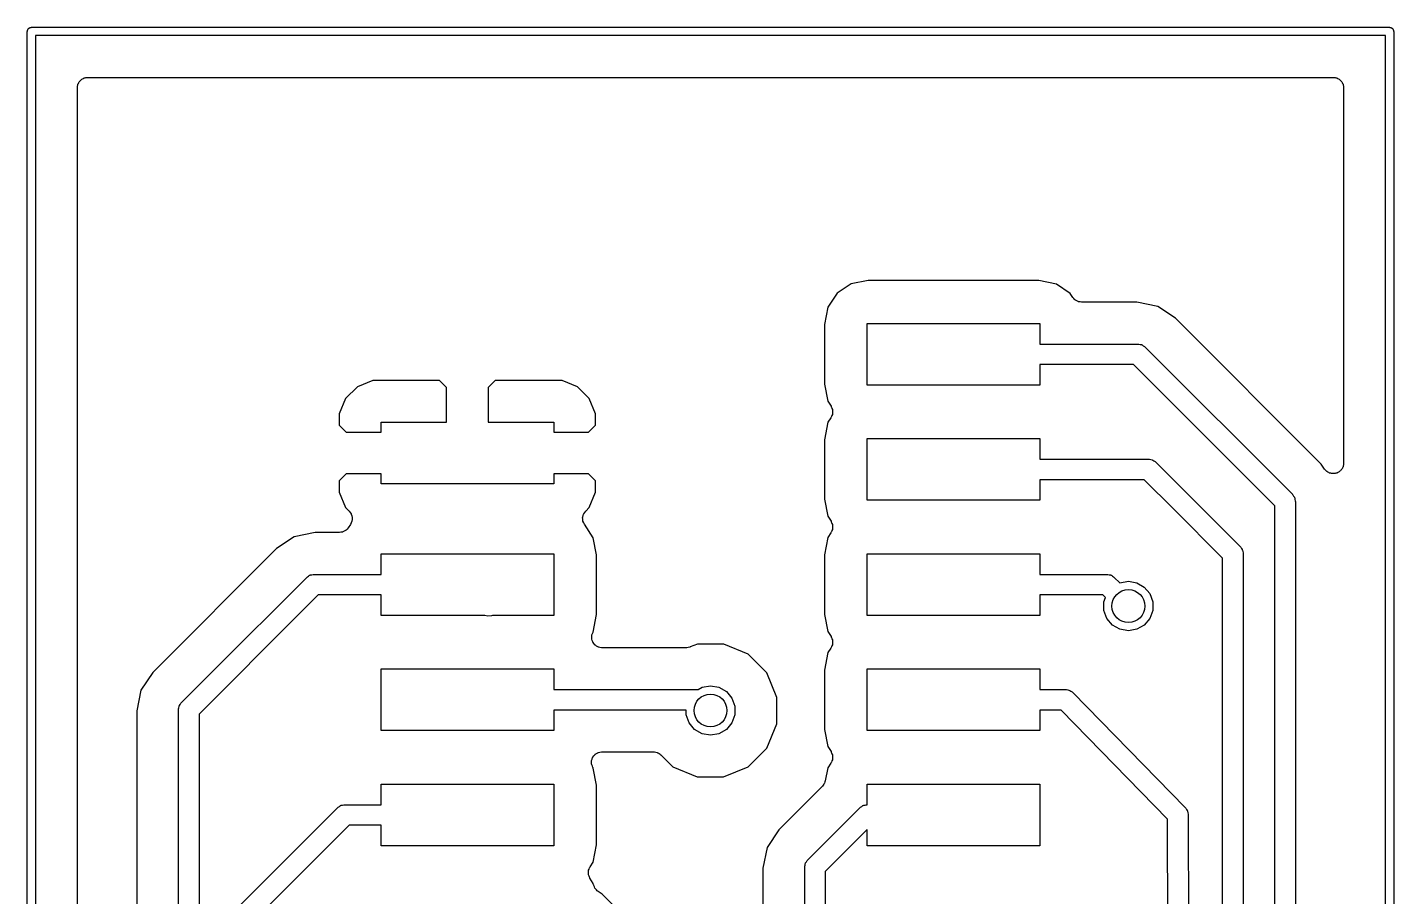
# Model space of a CAD drawing. Extents: x 34.2 to 58.5, y -63.5 to -33.
# Drawn here: x 38.05 to 54.66, y -43.54 to -32.97 of the extents above; entities that cross this region are included whole.
import ezdxf

# ---------------------------------------------------------------- set-up
doc = ezdxf.new("R2010")
doc.units = 0
doc.header["$MEASUREMENT"] = 0
doc.layers.add('BLACK', color=7, linetype='CONTINUOUS')

msp = doc.modelspace()

# ---------------------------------------------------------------- linework, layer by layer
at = {"layer": 'Black'}
for p, q in [((38.05, -33.02), (38.0508, -33.0157)), ((38.05, -52.02), (38.05, -33.02)), ((38.0508, -33.0113), (38.0523, -33.0072)), ((38.0508, -33.0157), (38.0508, -33.0113)), ((38.0523, -33.0072), (38.053, -33.0029)), ((38.053, -33.0029), (38.0552, -32.9991)), ((38.0552, -32.9991), (38.0567, -32.995)), ((38.0567, -32.995), (38.0595, -32.9916)), ((38.0595, -32.9916), (38.0617, -32.9879)), ((38.0617, -32.9879), (38.065, -32.985)), ((38.065, -32.985), (38.0679, -32.9817)), ((38.0679, -32.9817), (38.0716, -32.9795)), ((38.0716, -32.9795), (38.075, -32.9767)), ((38.075, -32.9767), (38.0791, -32.9752)), ((38.0791, -32.9752), (38.0829, -32.973)), ((38.0829, -32.973), (38.0872, -32.9723)), ((38.0872, -32.9723), (38.0913, -32.9708)), ((38.0913, -32.9708), (38.0957, -32.9708)), ((38.0957, -32.9708), (38.1, -32.97)), ((38.1, -32.97), (54.61, -32.97)), ((54.61, -32.97), (54.6143, -32.9708)), ((54.6143, -32.9708), (54.6187, -32.9708)), ((54.6187, -32.9708), (54.6228, -32.9723)), ((54.6228, -32.9723), (54.6271, -32.973)), ((54.6271, -32.973), (54.6309, -32.9752)), ((54.6309, -32.9752), (54.635, -32.9767)), ((54.635, -32.9767), (54.6383, -32.9795)), ((54.6383, -32.9795), (54.6421, -32.9817)), ((54.6421, -32.9817), (54.6449, -32.985)), ((54.6449, -32.985), (54.6483, -32.9879)), ((54.6483, -32.9879), (54.6505, -32.9916)), ((54.6505, -32.9916), (54.6533, -32.995)), ((54.6533, -32.995), (54.6548, -32.9991)), ((54.6548, -32.9991), (54.657, -33.0029)), ((54.657, -33.0029), (54.6577, -33.0072)), ((54.6577, -33.0072), (54.6592, -33.0113)), ((54.6592, -33.0113), (54.6592, -33.0157)), ((54.6592, -33.0157), (54.66, -33.02)), ((54.66, -33.02), (54.66, -52.02)), ((54.56, -33.07), (38.15, -33.07)), ((38.15, -33.07), (38.15, -52.07)), ((54.56, -52.07), (54.56, -33.07)), ((38.658, -33.705), (38.6599, -33.6941)), ((38.658, -52.0575), (38.658, -33.705)), ((38.6599, -33.6829), (38.6637, -33.6725)), ((38.6599, -33.6941), (38.6599, -33.6829)), ((38.6637, -33.6725), (38.6657, -33.6616)), ((38.6657, -33.6616), (38.6712, -33.6519)), ((38.6712, -33.6519), (38.675, -33.6415)), ((38.675, -33.6415), (38.6822, -33.633)), ((38.6822, -33.633), (38.6877, -33.6234)), ((38.6877, -33.6234), (38.6962, -33.6162)), ((38.6962, -33.6162), (38.7034, -33.6077)), ((38.7034, -33.6077), (38.713, -33.6022)), ((38.713, -33.6022), (38.7215, -33.595)), ((38.7215, -33.595), (38.7319, -33.5912)), ((38.7319, -33.5912), (38.7416, -33.5857)), ((38.7416, -33.5857), (38.7525, -33.5837)), ((38.7525, -33.5837), (38.7629, -33.5799)), ((38.7629, -33.5799), (38.7741, -33.5799)), ((38.7741, -33.5799), (38.785, -33.578)), ((38.785, -33.578), (53.925, -33.578)), ((53.925, -33.578), (53.9359, -33.5799)), ((53.9359, -33.5799), (53.9471, -33.5799)), ((53.9471, -33.5799), (53.9575, -33.5837)), ((53.9575, -33.5837), (53.9684, -33.5857)), ((53.9684, -33.5857), (53.9781, -33.5912)), ((53.9781, -33.5912), (53.9885, -33.595)), ((53.9885, -33.595), (53.997, -33.6022)), ((53.997, -33.6022), (54.0066, -33.6077)), ((54.0066, -33.6077), (54.0138, -33.6162)), ((54.0138, -33.6162), (54.0223, -33.6234)), ((54.0223, -33.6234), (54.0278, -33.633)), ((54.0278, -33.633), (54.035, -33.6415)), ((54.035, -33.6415), (54.0388, -33.6519)), ((54.0388, -33.6519), (54.0443, -33.6616)), ((54.0443, -33.6616), (54.0463, -33.6725)), ((54.0463, -33.6725), (54.0501, -33.6829)), ((54.0501, -33.6829), (54.0501, -33.6941)), ((54.0501, -33.6941), (54.052, -33.705)), ((54.052, -33.705), (54.052, -38.2688)), ((47.8961, -36.2015), (47.7821, -36.3703)), ((48.0667, -36.0894), (47.8961, -36.2015)), ((48.2722, -36.0496), (48.0667, -36.0894)), ((50.3474, -36.0496), (48.2722, -36.0496)), ((50.5597, -36.0921), (50.3474, -36.0496)), ((50.7285, -36.2061), (50.5597, -36.0921)), ((50.7605, -36.2547), (50.7285, -36.2061)), ((47.7821, -36.3703), (47.7396, -36.5826)), ((50.7731, -36.2682), (50.7605, -36.2547)), ((50.785, -36.2823), (50.7731, -36.2682)), ((50.7882, -36.2841), (50.785, -36.2823)), ((50.7907, -36.2868), (50.7882, -36.2841)), ((50.8072, -36.2951), (50.7907, -36.2868)), ((50.8232, -36.3043), (50.8072, -36.2951)), ((50.8268, -36.305), (50.8232, -36.3043)), ((50.8301, -36.3066), (50.8268, -36.305)), ((50.8484, -36.3088), (50.8301, -36.3066)), ((50.8666, -36.312), (50.8484, -36.3088)), ((51.5375, -36.312), (50.8666, -36.312)), ((51.7913, -36.3625), (51.5375, -36.312)), ((52.0064, -36.5062), (51.7913, -36.3625)), ((53.7788, -38.2786), (52.0064, -36.5062)), ((47.7396, -36.5826), (47.7396, -37.3078)), ((48.26, -37.32), (48.26, -36.57)), ((48.26, -36.57), (50.36, -36.57)), ((50.36, -36.57), (50.36, -36.82)), ((50.36, -36.82), (51.55, -36.82)), ((51.55, -36.82), (51.5554, -36.821)), ((51.5554, -36.821), (51.5609, -36.8205)), ((51.5609, -36.8205), (51.5767, -36.8247)), ((51.5767, -36.8247), (51.5928, -36.8275)), ((51.5928, -36.8275), (51.5975, -36.8303)), ((51.5975, -36.8303), (51.6028, -36.8317)), ((51.6028, -36.8317), (51.6162, -36.8411)), ((51.6162, -36.8411), (51.6303, -36.8492)), ((51.6303, -36.8492), (51.6339, -36.8535)), ((51.6339, -36.8535), (51.6384, -36.8566)), ((51.6384, -36.8566), (53.4284, -38.6466)), ((51.4982, -37.07), (50.36, -37.07)), ((50.36, -37.07), (50.36, -37.32)), ((53.215, -38.7868), (51.4982, -37.07)), ((42.0622, -37.3393), (41.9193, -37.4822)), ((42.249, -37.262), (42.0622, -37.3393)), ((43.0616, -37.262), (42.249, -37.262)), ((43.146, -37.3464), (43.0616, -37.262)), ((43.146, -37.77), (43.146, -37.3464)), ((43.7384, -37.262), (43.654, -37.3464)), ((43.654, -37.3464), (43.654, -37.77)), ((44.551, -37.262), (43.7384, -37.262)), ((44.7378, -37.3393), (44.551, -37.262)), ((44.8807, -37.4822), (44.7378, -37.3393)), ((47.7396, -37.3078), (47.7794, -37.5133)), ((50.36, -37.32), (48.26, -37.32)), ((41.9193, -37.4822), (41.842, -37.669)), ((44.958, -37.669), (44.8807, -37.4822)), ((47.7794, -37.5133), (47.8199, -37.5749)), ((41.842, -37.669), (41.842, -37.8066)), ((44.958, -37.8066), (44.958, -37.669)), ((47.8199, -37.5749), (47.8231, -37.5824)), ((47.8272, -37.7017), (47.8223, -37.7082)), ((47.8231, -37.5824), (47.8279, -37.589)), ((47.8312, -37.6882), (47.8272, -37.7017)), ((47.8279, -37.589), (47.8318, -37.6025)), ((47.837, -37.6754), (47.8312, -37.6882)), ((47.8318, -37.6025), (47.8373, -37.6154)), ((47.8375, -37.6673), (47.837, -37.6754)), ((47.8373, -37.6154), (47.8378, -37.6236)), ((47.8399, -37.6594), (47.8375, -37.6673)), ((47.8378, -37.6236), (47.84, -37.6314)), ((47.84, -37.6314), (47.8391, -37.6454)), ((47.8391, -37.6454), (47.8399, -37.6594)), ((41.842, -37.8066), (41.9264, -37.891)), ((42.35, -37.891), (42.35, -37.77)), ((42.35, -37.77), (43.146, -37.77)), ((43.654, -37.77), (44.45, -37.77)), ((44.45, -37.77), (44.45, -37.891)), ((44.8736, -37.891), (44.958, -37.8066)), ((47.7821, -37.7703), (47.7396, -37.9826)), ((47.819, -37.7157), (47.7821, -37.7703)), ((47.8223, -37.7082), (47.819, -37.7157)), ((41.9264, -37.891), (42.35, -37.891)), ((44.45, -37.891), (44.8736, -37.891)), ((47.7396, -37.9826), (47.7396, -38.7078)), ((48.26, -38.72), (48.26, -37.97)), ((48.26, -37.97), (50.36, -37.97)), ((50.36, -37.97), (50.36, -38.22)), ((50.36, -38.22), (51.68, -38.22)), ((51.68, -38.22), (51.6854, -38.221)), ((51.6854, -38.221), (51.6909, -38.2205)), ((51.6909, -38.2205), (51.7067, -38.2247)), ((51.7067, -38.2247), (51.7228, -38.2275)), ((51.7228, -38.2275), (51.7275, -38.2303)), ((51.7275, -38.2303), (51.7328, -38.2317)), ((51.7328, -38.2317), (51.7462, -38.2411)), ((51.7462, -38.2411), (51.7603, -38.2492)), ((51.7603, -38.2492), (51.7639, -38.2535)), ((51.7639, -38.2535), (51.7684, -38.2566)), ((51.7684, -38.2566), (52.1584, -38.6466)), ((53.8194, -38.3394), (53.7788, -38.2786)), ((53.8242, -38.3444), (53.8194, -38.3394)), ((53.8277, -38.3505), (53.8242, -38.3444)), ((53.8362, -38.3576), (53.8277, -38.3505)), ((53.8434, -38.3661), (53.8362, -38.3576)), ((53.847, -38.3682), (53.8434, -38.3661)), ((53.8499, -38.3713), (53.847, -38.3682)), ((54.0066, -38.3661), (53.997, -38.3717)), ((54.0093, -38.3629), (54.0066, -38.3661)), ((54.0128, -38.3606), (54.0093, -38.3629)), ((54.0169, -38.355), (54.0128, -38.3606)), ((54.0223, -38.3505), (54.0169, -38.355)), ((54.0278, -38.3408), (54.0223, -38.3505)), ((54.035, -38.3323), (54.0278, -38.3408)), ((54.0364, -38.3284), (54.035, -38.3323)), ((54.0389, -38.325), (54.0364, -38.3284)), ((54.0409, -38.3183), (54.0389, -38.325)), ((54.0443, -38.3123), (54.0409, -38.3183)), ((54.0463, -38.3013), (54.0443, -38.3123)), ((54.0501, -38.2909), (54.0463, -38.3013)), ((54.0512, -38.2827), (54.0501, -38.2867)), ((54.0501, -38.2867), (54.0501, -38.2909)), ((54.052, -38.2688), (54.0508, -38.2757)), ((54.0508, -38.2757), (54.0512, -38.2827)), ((41.9264, -38.399), (41.842, -38.4834)), ((41.842, -38.4834), (41.842, -38.621)), ((42.35, -38.399), (41.9264, -38.399)), ((42.35, -38.52), (42.35, -38.399)), ((44.45, -38.52), (42.35, -38.52)), ((44.8736, -38.399), (44.45, -38.399)), ((44.45, -38.399), (44.45, -38.52)), ((44.958, -38.4834), (44.8736, -38.399)), ((44.958, -38.621), (44.958, -38.4834)), ((51.6282, -38.47), (50.36, -38.47)), ((50.36, -38.47), (50.36, -38.72)), ((51.9816, -38.8234), (51.6282, -38.47)), ((53.8562, -38.3743), (53.8499, -38.3713)), ((53.8615, -38.3788), (53.8562, -38.3743)), ((53.8719, -38.3826), (53.8615, -38.3788)), ((53.8816, -38.3882), (53.8719, -38.3826)), ((53.8857, -38.3889), (53.8816, -38.3882)), ((53.8895, -38.3908), (53.8857, -38.3889)), ((53.8964, -38.3915), (53.8895, -38.3908)), ((53.9029, -38.3939), (53.8964, -38.3915)), ((53.9141, -38.3939), (53.9029, -38.3939)), ((53.925, -38.3958), (53.9141, -38.3939)), ((53.9291, -38.3951), (53.925, -38.3958)), ((53.9333, -38.3956), (53.9291, -38.3951)), ((53.9401, -38.3939), (53.9333, -38.3956)), ((53.9471, -38.3939), (53.9401, -38.3939)), ((53.9575, -38.3901), (53.9471, -38.3939)), ((53.9684, -38.3882), (53.9575, -38.3901)), ((53.9721, -38.3861), (53.9684, -38.3882)), ((53.9761, -38.3851), (53.9721, -38.3861)), ((53.9819, -38.3812), (53.9761, -38.3851)), ((53.9885, -38.3788), (53.9819, -38.3812)), ((53.997, -38.3717), (53.9885, -38.3788)), ((41.842, -38.621), (41.9193, -38.8078)), ((44.8807, -38.8078), (44.958, -38.621)), ((52.1584, -38.6466), (52.1584, -38.6466)), ((52.1584, -38.6466), (52.1584, -38.6466)), ((52.1584, -38.6466), (52.7934, -39.2816)), ((53.4284, -38.6466), (53.4315, -38.6511)), ((53.4315, -38.6511), (53.4358, -38.6547)), ((53.4358, -38.6547), (53.4439, -38.6688)), ((53.4439, -38.6688), (53.4533, -38.6822)), ((53.4533, -38.6822), (53.4547, -38.6875)), ((53.4547, -38.6875), (53.4575, -38.6922)), ((53.4575, -38.6922), (53.4603, -38.7083)), ((41.9193, -38.8078), (41.9632, -38.8516)), ((41.9632, -38.8516), (41.9752, -38.8688)), ((44.814, -38.8835), (44.8261, -38.8673)), ((44.8261, -38.8673), (44.8376, -38.8508)), ((44.8376, -38.8508), (44.8807, -38.8078)), ((47.7396, -38.7078), (47.7794, -38.9133)), ((50.36, -38.72), (48.26, -38.72)), ((52.58, -39.4218), (51.9816, -38.8234)), ((51.9816, -38.8234), (51.9816, -38.8234)), ((53.215, -54.61), (53.215, -38.7868)), ((53.4603, -38.7083), (53.4645, -38.7241)), ((53.4645, -38.7241), (53.464, -38.7296)), ((53.464, -38.7296), (53.465, -38.735)), ((53.465, -38.735), (53.465, -54.5582)), ((41.9787, -39.0125), (41.9493, -39.0561)), ((41.9752, -38.8688), (41.9876, -38.8858)), ((41.9872, -38.9933), (41.9787, -39.0125)), ((41.9961, -38.9743), (41.9872, -38.9933)), ((41.9876, -38.8858), (41.9879, -38.8869)), ((41.9879, -38.8869), (41.9885, -38.8878)), ((41.9885, -38.8878), (41.9939, -38.908)), ((41.9939, -38.908), (41.9997, -38.9282)), ((41.9962, -38.9732), (41.9961, -38.9743)), ((41.9966, -38.9722), (41.9962, -38.9732)), ((41.9981, -38.9513), (41.9966, -38.9722)), ((41.9999, -38.9304), (41.9981, -38.9513)), ((41.9997, -38.9282), (41.9996, -38.9293)), ((41.9996, -38.9293), (41.9999, -38.9304)), ((44.8009, -38.9295), (44.8014, -38.9277)), ((44.8027, -38.9496), (44.8009, -38.9295)), ((44.8013, -38.9258), (44.8071, -38.9064)), ((44.8014, -38.9277), (44.8013, -38.9258)), ((44.8038, -38.9698), (44.8027, -38.9496)), ((44.8046, -38.9716), (44.8038, -38.9698)), ((44.8048, -38.9735), (44.8046, -38.9716)), ((44.8133, -38.9918), (44.8048, -38.9735)), ((44.8071, -38.9064), (44.8123, -38.8869)), ((44.8123, -38.8869), (44.8134, -38.8854)), ((44.8213, -39.0103), (44.8133, -38.9918)), ((44.8134, -38.8854), (44.814, -38.8835)), ((44.9306, -39.1767), (44.8213, -39.0103)), ((47.7794, -38.9133), (47.8199, -38.9749)), ((47.8199, -38.9749), (47.8231, -38.9824)), ((47.8231, -38.9824), (47.8279, -38.989)), ((47.8279, -38.989), (47.8318, -39.0025)), ((47.8318, -39.0025), (47.8373, -39.0154)), ((47.8373, -39.0154), (47.8378, -39.0236)), ((47.8378, -39.0236), (47.84, -39.0314)), ((47.84, -39.0314), (47.8391, -39.0454)), ((41.2937, -39.1625), (41.0786, -39.3062)), ((41.5475, -39.112), (41.2937, -39.1625)), ((41.844, -39.112), (41.5475, -39.112)), ((41.8614, -39.1089), (41.844, -39.112)), ((41.879, -39.1071), (41.8614, -39.1089)), ((41.883, -39.1051), (41.879, -39.1071)), ((41.8874, -39.1043), (41.883, -39.1051)), ((41.9027, -39.0955), (41.8874, -39.1043)), ((41.9186, -39.0878), (41.9027, -39.0955)), ((41.9217, -39.0845), (41.9186, -39.0878)), ((41.9256, -39.0823), (41.9217, -39.0845)), ((41.937, -39.0688), (41.9256, -39.0823)), ((41.9493, -39.0561), (41.937, -39.0688)), ((44.9704, -39.3822), (44.9306, -39.1767)), ((47.7821, -39.1703), (47.7396, -39.3826)), ((47.819, -39.1157), (47.7821, -39.1703)), ((47.8223, -39.1082), (47.819, -39.1157)), ((47.8272, -39.1017), (47.8223, -39.1082)), ((47.8312, -39.0882), (47.8272, -39.1017)), ((47.837, -39.0754), (47.8312, -39.0882)), ((47.8375, -39.0673), (47.837, -39.0754)), ((47.8399, -39.0594), (47.8375, -39.0673)), ((47.8391, -39.0454), (47.8399, -39.0594)), ((41.0786, -39.3062), (39.5737, -40.8111)), ((52.7934, -39.2816), (52.7965, -39.2861)), ((52.7965, -39.2861), (52.8008, -39.2897)), ((52.8008, -39.2897), (52.8089, -39.3038)), ((52.8089, -39.3038), (52.8183, -39.3172)), ((52.8183, -39.3172), (52.8197, -39.3225)), ((52.8197, -39.3225), (52.8225, -39.3272)), ((52.8225, -39.3272), (52.8253, -39.3433)), ((52.8253, -39.3433), (52.8295, -39.3591)), ((52.8295, -39.3591), (52.829, -39.3646)), ((52.829, -39.3646), (52.83, -39.37)), ((42.35, -39.62), (42.35, -39.37)), ((42.35, -39.37), (44.45, -39.37)), ((44.45, -39.37), (44.45, -40.12)), ((44.9704, -40.1074), (44.9704, -39.3822)), ((47.7396, -39.3826), (47.7396, -40.1078)), ((48.26, -40.12), (48.26, -39.37)), ((48.26, -39.37), (50.36, -39.37)), ((50.36, -39.37), (50.36, -39.62)), ((52.58, -55.245), (52.58, -39.4218)), ((52.83, -39.37), (52.83, -55.1932)), ((41.1866, -39.9166), (41.4466, -39.6566)), ((41.4466, -39.6566), (41.4511, -39.6535)), ((41.4511, -39.6535), (41.4547, -39.6492)), ((41.4547, -39.6492), (41.4688, -39.6411)), ((41.4688, -39.6411), (41.4822, -39.6317)), ((41.4822, -39.6317), (41.4875, -39.6303)), ((41.4875, -39.6303), (41.4922, -39.6275)), ((41.4922, -39.6275), (41.5083, -39.6247)), ((41.5083, -39.6247), (41.5241, -39.6205)), ((41.5241, -39.6205), (41.5296, -39.621)), ((41.5296, -39.621), (41.535, -39.62)), ((41.535, -39.62), (42.35, -39.62)), ((50.36, -39.62), (51.175, -39.62)), ((51.175, -39.62), (51.1804, -39.621)), ((51.1804, -39.621), (51.1859, -39.6205)), ((51.1859, -39.6205), (51.2017, -39.6247)), ((51.2017, -39.6247), (51.2178, -39.6275)), ((51.2178, -39.6275), (51.2225, -39.6303)), ((51.2225, -39.6303), (51.2278, -39.6317)), ((51.2278, -39.6317), (51.2412, -39.6411)), ((51.2412, -39.6411), (51.2553, -39.6492)), ((51.2553, -39.6492), (51.2589, -39.6535)), ((51.2589, -39.6535), (51.2634, -39.6566)), ((51.2634, -39.6566), (51.33, -39.7232)), ((51.33, -39.7232), (51.332, -39.722)), ((51.332, -39.722), (51.435, -39.7039)), ((51.435, -39.7039), (51.538, -39.722)), ((51.538, -39.722), (51.6286, -39.7743)), ((51.6286, -39.7743), (51.6958, -39.8544)), ((51.6958, -39.8544), (51.7316, -39.9527)), ((40.5516, -40.5516), (41.1866, -39.9166)), ((41.5868, -39.87), (41.3634, -40.0934)), ((42.35, -39.87), (41.5868, -39.87)), ((42.35, -40.12), (42.35, -39.87)), ((51.1232, -39.87), (50.36, -39.87)), ((50.36, -39.87), (50.36, -40.12)), ((51.1564, -39.9032), (51.1232, -39.87)), ((51.1384, -39.9527), (51.1564, -39.9032)), ((51.1384, -40.0573), (51.1384, -39.9527)), ((51.7316, -39.9527), (51.7316, -40.0573)), ((41.3634, -40.0934), (40.1375, -41.3193)), ((41.3634, -40.0934), (41.3634, -40.0934)), ((41.3634, -40.0934), (41.3634, -40.0934)), ((43.6136, -40.12), (42.35, -40.12)), ((43.6491, -40.1295), (43.6136, -40.12)), ((43.6924, -40.1257), (43.6491, -40.1295)), ((43.7047, -40.12), (43.6924, -40.1257)), ((44.45, -40.12), (43.7047, -40.12)), ((44.9277, -40.3207), (44.9704, -40.1074)), ((47.7396, -40.1078), (47.7794, -40.3133)), ((50.36, -40.12), (48.26, -40.12)), ((51.1742, -40.1556), (51.1384, -40.0573)), ((51.2414, -40.2357), (51.1742, -40.1556)), ((51.6958, -40.1556), (51.6286, -40.2357)), ((51.7316, -40.0573), (51.6958, -40.1556)), ((44.9119, -40.3629), (44.9135, -40.3587)), ((44.9135, -40.3587), (44.9138, -40.3542)), ((44.9138, -40.3542), (44.921, -40.3381)), ((44.921, -40.3381), (44.927, -40.3215)), ((44.927, -40.3215), (44.9277, -40.3207)), ((47.7794, -40.3133), (47.8199, -40.3749)), ((51.332, -40.288), (51.2414, -40.2357)), ((51.435, -40.3061), (51.332, -40.288)), ((51.538, -40.288), (51.435, -40.3061)), ((51.6286, -40.2357), (51.538, -40.288)), ((44.9107, -40.3982), (44.9119, -40.3806)), ((44.9119, -40.4026), (44.9107, -40.3982)), ((44.9119, -40.3806), (44.9119, -40.3629)), ((44.9119, -40.4071), (44.9119, -40.4026)), ((44.918, -40.4237), (44.9119, -40.4071)), ((44.9228, -40.4406), (44.918, -40.4237)), ((44.9255, -40.4443), (44.9228, -40.4406)), ((44.927, -40.4485), (44.9255, -40.4443)), ((44.9384, -40.462), (44.927, -40.4485)), ((44.9488, -40.4763), (44.9384, -40.462)), ((44.9525, -40.4788), (44.9488, -40.4763)), ((44.9554, -40.4823), (44.9525, -40.4788)), ((44.9707, -40.4911), (44.9554, -40.4823)), ((44.9853, -40.501), (44.9707, -40.4911)), ((44.9897, -40.5021), (44.9853, -40.501)), ((44.9936, -40.5043), (44.9897, -40.5021)), ((45.011, -40.5074), (44.9936, -40.5043)), ((45.0281, -40.5117), (45.011, -40.5074)), ((45.0326, -40.5112), (45.0281, -40.5117)), ((45.037, -40.512), (45.0326, -40.5112)), ((46.0605, -40.512), (45.037, -40.512)), ((46.0632, -40.5115), (46.0605, -40.512)), ((46.066, -40.5119), (46.0632, -40.5115)), ((46.0849, -40.5077), (46.066, -40.5119)), ((46.104, -40.5043), (46.0849, -40.5077)), ((46.1063, -40.503), (46.104, -40.5043)), ((46.109, -40.5024), (46.1063, -40.503)), ((46.195, -40.4669), (46.109, -40.5024)), ((46.5164, -40.4671), (46.195, -40.4669)), ((46.8133, -40.5904), (46.5164, -40.4671)), ((47.819, -40.5157), (47.7821, -40.5703)), ((47.8223, -40.5082), (47.819, -40.5157)), ((47.8199, -40.3749), (47.8231, -40.3824)), ((47.8272, -40.5017), (47.8223, -40.5082)), ((47.8231, -40.3824), (47.8279, -40.389)), ((47.8312, -40.4882), (47.8272, -40.5017)), ((47.8279, -40.389), (47.8318, -40.4025)), ((47.837, -40.4754), (47.8312, -40.4882)), ((47.8318, -40.4025), (47.8373, -40.4154)), ((47.8375, -40.4673), (47.837, -40.4754)), ((47.8373, -40.4154), (47.8378, -40.4236)), ((47.8399, -40.4594), (47.8375, -40.4673)), ((47.8378, -40.4236), (47.84, -40.4314)), ((47.84, -40.4314), (47.8391, -40.4454)), ((47.8391, -40.4454), (47.8399, -40.4594)), ((39.9241, -41.1791), (40.5516, -40.5516)), ((47.0404, -40.8179), (46.8133, -40.5904)), ((47.7821, -40.5703), (47.7396, -40.7826)), ((39.5737, -40.8111), (39.43, -41.0262)), ((42.35, -41.52), (42.35, -40.77)), ((42.35, -40.77), (44.45, -40.77)), ((44.45, -40.77), (44.45, -41.02)), ((47.1631, -41.115), (47.0404, -40.8179)), ((47.7396, -40.7826), (47.7396, -41.5078)), ((48.26, -41.52), (48.26, -40.77)), ((48.26, -40.77), (50.36, -40.77)), ((50.36, -40.77), (50.36, -41.02)), ((39.43, -41.0262), (39.3795, -41.28)), ((44.45, -41.02), (46.2035, -41.02)), ((46.2035, -41.02), (46.252, -40.992)), ((46.252, -40.992), (46.355, -40.9739)), ((46.355, -40.9739), (46.458, -40.992)), ((46.458, -40.992), (46.5486, -41.0443)), ((50.36, -41.02), (50.67, -41.02)), ((50.67, -41.02), (50.6761, -41.0211)), ((50.6761, -41.0211), (50.6823, -41.0206)), ((50.6823, -41.0206), (50.6974, -41.0248)), ((50.6974, -41.0248), (50.7128, -41.0275)), ((39.9086, -41.2013), (39.9167, -41.1871)), ((39.9167, -41.1871), (39.921, -41.1836)), ((39.921, -41.1836), (39.9241, -41.1791)), ((46.5486, -41.0443), (46.6158, -41.1244)), ((46.6158, -41.1244), (46.6516, -41.2227)), ((47.1629, -41.4364), (47.1631, -41.115)), ((50.7128, -41.0275), (50.7181, -41.0306)), ((50.7181, -41.0306), (50.7241, -41.0323)), ((50.7241, -41.0323), (50.7368, -41.0414)), ((50.7368, -41.0414), (50.7503, -41.0492)), ((50.7503, -41.0492), (50.7543, -41.054)), ((50.7543, -41.054), (50.7594, -41.0576)), ((50.7594, -41.0576), (52.1261, -42.4559)), ((39.3795, -41.28), (39.3795, -53.335)), ((39.8875, -41.2675), (39.8885, -41.2621)), ((39.8875, -53.3475), (39.8875, -41.2675)), ((39.888, -41.2566), (39.8922, -41.2408)), ((39.8885, -41.2621), (39.888, -41.2566)), ((39.8922, -41.2408), (39.895, -41.2247)), ((39.895, -41.2247), (39.8978, -41.22)), ((39.8978, -41.22), (39.8992, -41.2147)), ((39.8992, -41.2147), (39.9086, -41.2013)), ((40.1375, -41.3193), (40.1375, -53.2957)), ((46.0584, -41.27), (44.45, -41.27)), ((44.45, -41.27), (44.45, -41.52)), ((46.0584, -41.3273), (46.0584, -41.27)), ((46.0942, -41.4256), (46.0584, -41.3273)), ((46.6516, -41.3273), (46.6158, -41.4256)), ((46.6516, -41.2227), (46.6516, -41.3273)), ((50.6174, -41.27), (50.36, -41.27)), ((50.36, -41.27), (50.36, -41.52)), ((51.9118, -42.5943), (50.6174, -41.27)), ((44.45, -41.52), (42.35, -41.52)), ((46.1614, -41.5057), (46.0942, -41.4256)), ((46.252, -41.558), (46.1614, -41.5057)), ((46.5486, -41.5057), (46.458, -41.558)), ((46.6158, -41.4256), (46.5486, -41.5057)), ((47.0396, -41.7333), (47.1629, -41.4364)), ((47.7396, -41.5078), (47.7794, -41.7133)), ((50.36, -41.52), (48.26, -41.52)), ((46.355, -41.5761), (46.252, -41.558)), ((46.458, -41.558), (46.355, -41.5761)), ((44.9167, -41.8656), (44.922, -41.8479)), ((44.922, -41.8479), (44.9242, -41.845)), ((44.9242, -41.845), (44.9254, -41.8415)), ((44.9254, -41.8415), (44.9373, -41.8274)), ((44.9373, -41.8274), (44.9483, -41.8126)), ((44.9483, -41.8126), (44.9514, -41.8105)), ((44.9514, -41.8105), (44.9538, -41.8077)), ((44.9538, -41.8077), (44.9698, -41.7985)), ((44.9698, -41.7985), (44.9852, -41.7884)), ((44.9852, -41.7884), (44.9888, -41.7875)), ((44.9888, -41.7875), (44.992, -41.7857)), ((44.992, -41.7857), (45.0102, -41.7825)), ((45.0102, -41.7825), (45.0281, -41.7782)), ((45.0281, -41.7782), (45.0318, -41.7786)), ((45.0318, -41.7786), (45.0354, -41.778)), ((45.0354, -41.778), (45.6628, -41.778)), ((45.6628, -41.778), (45.6683, -41.779)), ((45.6683, -41.779), (45.6739, -41.7785)), ((45.6739, -41.7785), (45.6899, -41.7828)), ((45.6899, -41.7828), (45.7062, -41.7857)), ((45.7062, -41.7857), (45.7111, -41.7885)), ((45.7111, -41.7885), (45.7165, -41.7899)), ((45.7165, -41.7899), (45.7301, -41.7994)), ((45.7301, -41.7994), (45.7444, -41.8077)), ((45.7444, -41.8077), (45.748, -41.812)), ((45.748, -41.812), (45.7526, -41.8153)), ((45.7526, -41.8153), (45.8967, -41.9596)), ((46.8121, -41.9604), (47.0396, -41.7333)), ((47.7794, -41.7133), (47.8199, -41.7749)), ((47.8199, -41.7749), (47.8231, -41.7824)), ((47.8231, -41.7824), (47.8279, -41.789)), ((47.8279, -41.789), (47.8318, -41.8025)), ((47.8318, -41.8025), (47.8373, -41.8154)), ((47.8373, -41.8154), (47.8378, -41.8236)), ((47.8378, -41.8236), (47.84, -41.8314)), ((47.84, -41.8314), (47.8391, -41.8454)), ((47.8391, -41.8454), (47.8399, -41.8594)), ((44.9093, -41.8902), (44.9104, -41.8866)), ((44.9104, -41.9086), (44.9093, -41.8902)), ((44.9104, -41.8829), (44.9167, -41.8656)), ((44.9104, -41.8866), (44.9104, -41.8829)), ((44.9104, -41.9271), (44.9104, -41.9086)), ((44.9116, -41.9305), (44.9104, -41.9271)), ((44.9118, -41.9342), (44.9116, -41.9305)), ((44.9191, -41.9512), (44.9118, -41.9342)), ((44.9254, -41.9685), (44.9191, -41.9512)), ((44.9278, -41.9713), (44.9254, -41.9685)), ((44.9293, -41.9747), (44.9278, -41.9713)), ((44.9306, -41.9767), (44.9293, -41.9747)), ((44.9704, -42.1822), (44.9306, -41.9767)), ((45.8967, -41.9596), (46.1936, -42.0829)), ((46.515, -42.0831), (46.8121, -41.9604)), ((47.7821, -41.9703), (47.7502, -42.1295)), ((47.819, -41.9157), (47.7821, -41.9703)), ((47.8223, -41.9082), (47.819, -41.9157)), ((47.8272, -41.9017), (47.8223, -41.9082)), ((47.8312, -41.8882), (47.8272, -41.9017)), ((47.837, -41.8754), (47.8312, -41.8882)), ((47.8375, -41.8673), (47.837, -41.8754)), ((47.8399, -41.8594), (47.8375, -41.8673)), ((42.35, -42.42), (42.35, -42.17)), ((42.35, -42.17), (44.45, -42.17)), ((44.45, -42.17), (44.45, -42.92)), ((44.9704, -42.9074), (44.9704, -42.1822)), ((46.1936, -42.0829), (46.515, -42.0831)), ((47.7242, -42.1819), (47.7155, -42.1943)), ((47.7342, -42.1706), (47.7242, -42.1819)), ((47.7367, -42.164), (47.7342, -42.1706)), ((47.7408, -42.1582), (47.7367, -42.164)), ((47.7447, -42.1436), (47.7408, -42.1582)), ((47.7502, -42.1295), (47.7447, -42.1436)), ((48.26, -42.42), (48.26, -42.17)), ((48.26, -42.17), (50.36, -42.17)), ((50.36, -42.17), (50.36, -42.92)), ((47.7155, -42.1943), (47.1862, -42.7236)), ((41.1866, -43.0916), (41.8216, -42.4566)), ((41.8216, -42.4566), (41.8261, -42.4535)), ((41.8261, -42.4535), (41.8297, -42.4492)), ((41.8297, -42.4492), (41.8438, -42.4411)), ((41.8438, -42.4411), (41.8572, -42.4317)), ((41.8572, -42.4317), (41.8625, -42.4303)), ((41.8625, -42.4303), (41.8672, -42.4275)), ((41.8672, -42.4275), (41.8833, -42.4247)), ((41.8833, -42.4247), (41.8991, -42.4205)), ((41.8991, -42.4205), (41.9046, -42.421)), ((41.9046, -42.421), (41.91, -42.42)), ((41.91, -42.42), (42.35, -42.42)), ((47.5366, -43.0916), (48.1716, -42.4566)), ((48.1716, -42.4566), (48.1761, -42.4535)), ((48.1761, -42.4535), (48.1797, -42.4492)), ((48.1797, -42.4492), (48.1938, -42.4411)), ((48.1938, -42.4411), (48.2072, -42.4317)), ((48.2072, -42.4317), (48.2125, -42.4303)), ((48.2125, -42.4303), (48.2172, -42.4275)), ((48.2172, -42.4275), (48.2333, -42.4247)), ((48.2333, -42.4247), (48.2491, -42.4205)), ((48.2491, -42.4205), (48.2546, -42.421)), ((48.2546, -42.421), (48.26, -42.42)), ((52.1261, -42.4559), (52.1287, -42.4597)), ((52.1287, -42.4597), (52.1322, -42.4626)), ((52.1322, -42.4626), (52.1408, -42.4775)), ((52.1408, -42.4775), (52.1506, -42.4917)), ((52.1506, -42.4917), (52.1517, -42.4962)), ((52.1517, -42.4962), (52.154, -42.5002)), ((52.154, -42.5002), (52.157, -42.5171)), ((52.157, -42.5171), (52.1613, -42.5338)), ((41.9618, -42.67), (41.3634, -43.2684)), ((42.35, -42.67), (41.9618, -42.67)), ((42.35, -42.92), (42.35, -42.67)), ((51.945, -53.975), (51.9118, -42.5943)), ((52.1613, -42.5338), (52.1609, -42.5384)), ((52.1609, -42.5384), (52.1617, -42.5429)), ((52.1617, -42.5429), (52.195, -53.9746)), ((47.1862, -42.7236), (47.0425, -42.9387)), ((48.26, -42.7218), (47.75, -43.2318)), ((48.26, -42.92), (48.26, -42.7218)), ((44.45, -42.92), (42.35, -42.92)), ((44.9279, -43.1197), (44.9704, -42.9074)), ((47.0425, -42.9387), (46.992, -43.1925)), ((50.36, -42.92), (48.26, -42.92)), ((40.5516, -43.7266), (41.1866, -43.0916)), ((44.8828, -43.1883), (44.8877, -43.1818)), ((44.8877, -43.1818), (44.891, -43.1743)), ((44.891, -43.1743), (44.9279, -43.1197)), ((47.5, -43.18), (47.501, -43.1746)), ((47.5, -47.625), (47.5, -43.18)), ((47.5005, -43.1691), (47.5047, -43.1533)), ((47.501, -43.1746), (47.5005, -43.1691)), ((47.5047, -43.1533), (47.5075, -43.1372)), ((47.5075, -43.1372), (47.5103, -43.1325)), ((47.5103, -43.1325), (47.5117, -43.1272)), ((47.5117, -43.1272), (47.5211, -43.1138)), ((47.5211, -43.1138), (47.5292, -43.0997)), ((47.5292, -43.0997), (47.5335, -43.0961)), ((47.5335, -43.0961), (47.5366, -43.0916)), ((41.3634, -43.2684), (40.765, -43.8668)), ((41.3634, -43.2684), (41.3634, -43.2684)), ((41.3634, -43.2684), (41.3634, -43.2684)), ((44.87, -43.2586), (44.8709, -43.2446)), ((44.8722, -43.2664), (44.87, -43.2586)), ((44.8701, -43.2306), (44.8725, -43.2227)), ((44.8709, -43.2446), (44.8701, -43.2306)), ((44.8727, -43.2746), (44.8722, -43.2664)), ((44.8725, -43.2227), (44.873, -43.2146)), ((44.8782, -43.2875), (44.8727, -43.2746)), ((44.873, -43.2146), (44.8788, -43.2018)), ((44.8821, -43.301), (44.8782, -43.2875)), ((44.8788, -43.2018), (44.8828, -43.1883)), ((44.8869, -43.3076), (44.8821, -43.301)), ((44.8901, -43.3151), (44.8869, -43.3076)), ((44.9306, -43.3767), (44.8901, -43.3151)), ((46.992, -43.1925), (46.992, -47.6125)), ((47.75, -43.2318), (47.75, -47.5732)), ((44.9336, -43.3923), (44.9306, -43.3767)), ((44.9357, -43.3978), (44.9336, -43.3923)), ((44.9363, -43.4036), (44.9357, -43.3978)), ((44.9435, -43.4182), (44.9363, -43.4036)), ((44.9494, -43.4335), (44.9435, -43.4182)), ((44.9532, -43.4379), (44.9494, -43.4335)), ((44.9558, -43.4432), (44.9532, -43.4379)), ((44.9676, -43.4544), (44.9558, -43.4432)), ((44.9783, -43.4668), (44.9676, -43.4544)), ((44.9835, -43.4696), (44.9783, -43.4668)), ((44.9877, -43.4737), (44.9835, -43.4696)), ((45.0364, -43.5062), (44.9877, -43.4737)), ((45.5238, -43.9936), (45.0364, -43.5062))]:
    msp.add_line(p, q, dxfattribs=at)
for centre in [(51.435, -40.005), (46.355, -41.275)]:
    msp.add_circle(centre, 0.2, dxfattribs=at)

doc.saveas('drawing.dxf')
